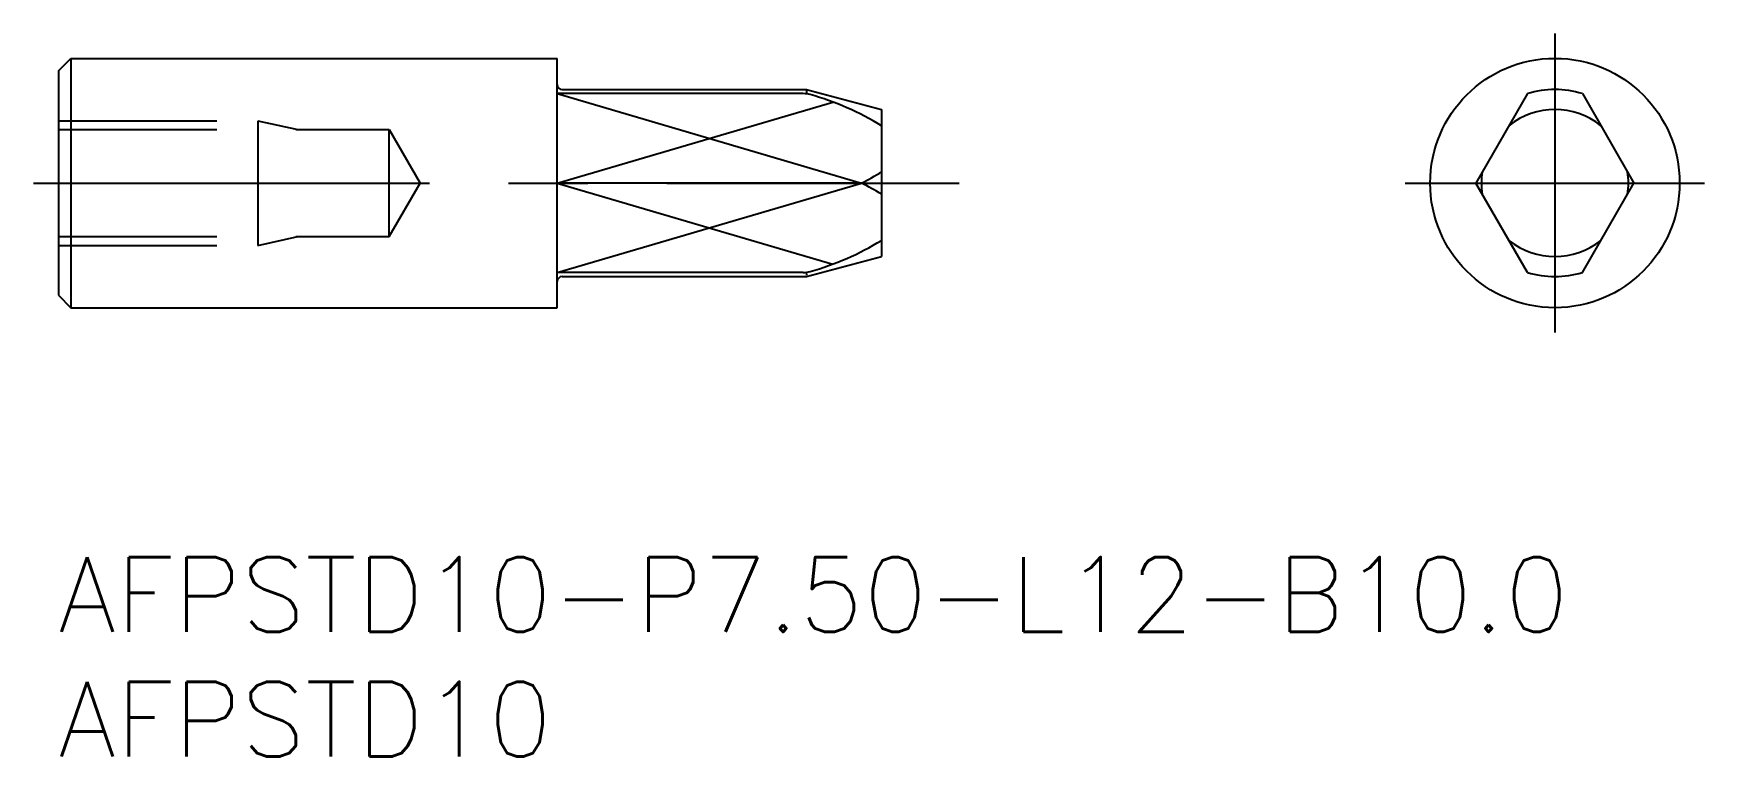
# Model space of a CAD drawing. Extents: x -1 to 66, y -8 to 21.
import ezdxf

# ---------------------------------------------------------------- set-up
doc = ezdxf.new("R2010")
doc.units = 0
doc.header["$LTSCALE"] = 0.5
doc.linetypes.add('CENTER', pattern=[50.8, 31.75, -6.35, 6.35, -6.35])
doc.linetypes.add('DASHED', pattern=[19.05, 12.7, -6.35])
for name, color, linetype in [('MSM_CENTER', 1, 'CENTER'), ('MSM_CONTINUOUS', 7, 'CONTINUOUS'), ('MSM_DASHED', 4, 'DASHED'), ('MSM_NARROW', 5, 'CONTINUOUS'), ('MSM_PART_NUMBER', 7, 'CONTINUOUS')]:
    doc.layers.add(name, color=color, linetype=linetype)
doc.styles.get("Standard").update_dxf_attribs({"font": 'txt.shx', "height": 3, "bigfont": 'bigfont.shx'})

# ---------------------------------------------------------------- blocks, each defined once
blk = doc.blocks.new('*U4')
at = {"layer": 'MSM_PART_NUMBER'}
blk.add_text('AFPSTD10-P7.50-L12-B10.0', height=3, dxfattribs=at).set_placement((0, -3))
blk = doc.blocks.new('*U5')
at = {"layer": 'MSM_PART_NUMBER'}
blk.add_text('AFPSTD10', height=3, dxfattribs=at).set_placement((0, -8))

msp = doc.modelspace()

# ---------------------------------------------------------------- linework, layer by layer
at = {"layer": 'MSM_CENTER'}
for p, q in [((60, 21), (60, 9)), ((-1, 15), (36.12, 15)), ((54, 15), (66, 15))]:
    msp.add_line(p, q, dxfattribs=at)
at = {"layer": 'MSM_CONTINUOUS'}
for p, q in [((0, 19.5), (0.5, 20)), ((0, 19.5), (0, 10.5)), ((0.5, 20), (0.5, 10)), ((0.5, 20), (20, 20)), ((20, 10), (20, 20)), ((29.866, 18.585), (20, 18.585)), ((20.2, 18.75), (30, 18.75)), ((30, 18.75), (33, 17.946)), ((58.9, 18.585), (56.83, 15)), ((61.1, 18.585), (63.17, 15)), ((33, 17.946), (33, 12.054)), ((32.2, 15), (20, 15)), ((58.9, 11.415), (56.83, 15)), ((61.1, 11.415), (63.17, 15)), ((29.866, 11.415), (20, 11.415)), ((30, 11.25), (33, 12.054)), ((20.2, 11.25), (30, 11.25)), ((0, 10.5), (0.5, 10)), ((0.5, 10), (20, 10))]:
    msp.add_line(p, q, dxfattribs=at)
msp.add_circle((60, 15), 5, dxfattribs=at)
for centre, radius, start, end in [((20.2, 18.95), 0.2, 180, 270), ((29.866, 17.585), 1, 74.33938, 90), ((27.067, 7.602), 11.368, 58.5393, 74.33938), ((60, 15), 3.75, 72.94238, 107.05762), ((60, 15), 2.946, 51.287, 128.713), ((27.067, 25.143), 11.368, 296.84153, 301.4607), ((60, 15), 2.946, 171.287, 188.713), ((60, 15), 2.946, 351.287, 8.713), ((27.067, 4.857), 11.368, 58.5393, 63.15847), ((27.067, 22.398), 11.368, 285.66062, 301.4607), ((60, 15), 2.946, 231.287, 308.713), ((29.866, 12.415), 1, 270, 285.66062), ((60, 15), 3.75, 252.94238, 287.05762), ((20.2, 11.05), 0.2, 90, 180)]:
    msp.add_arc(centre, radius, start, end, dxfattribs=at)
at = {"layer": 'MSM_DASHED'}
for p, q in [((0, 17.5), (8, 17.5)), ((8, 17.5), (8, 12.5)), ((8, 17.5), (9.6, 17.15)), ((0, 17.15), (13.259, 17.15)), ((13.259, 12.85), (13.259, 17.15)), ((13.259, 17.15), (14.5, 15)), ((13.259, 12.85), (14.5, 15)), ((0, 12.85), (13.259, 12.85)), ((8, 12.5), (9.6, 12.85)), ((0, 12.5), (8, 12.5))]:
    msp.add_line(p, q, dxfattribs=at)
at = {"layer": 'MSM_NARROW'}
for p, q in [((20, 18.585), (32.2, 15)), ((20, 15), (31.053, 18.248)), ((30, 18.697), (30, 18.623)), ((20, 11.415), (32.2, 15)), ((20, 15), (31.053, 11.752)), ((30, 11.377), (30, 11.303))]:
    msp.add_line(p, q, dxfattribs=at)

# ---------------------------------------------------------------- block references
at = {"layer": 'MSM_CONTINUOUS'}
for name in ['*U4', '*U5']:
    msp.add_blockref(name, (0, 0), dxfattribs=at)

doc.saveas('drawing.dxf')
